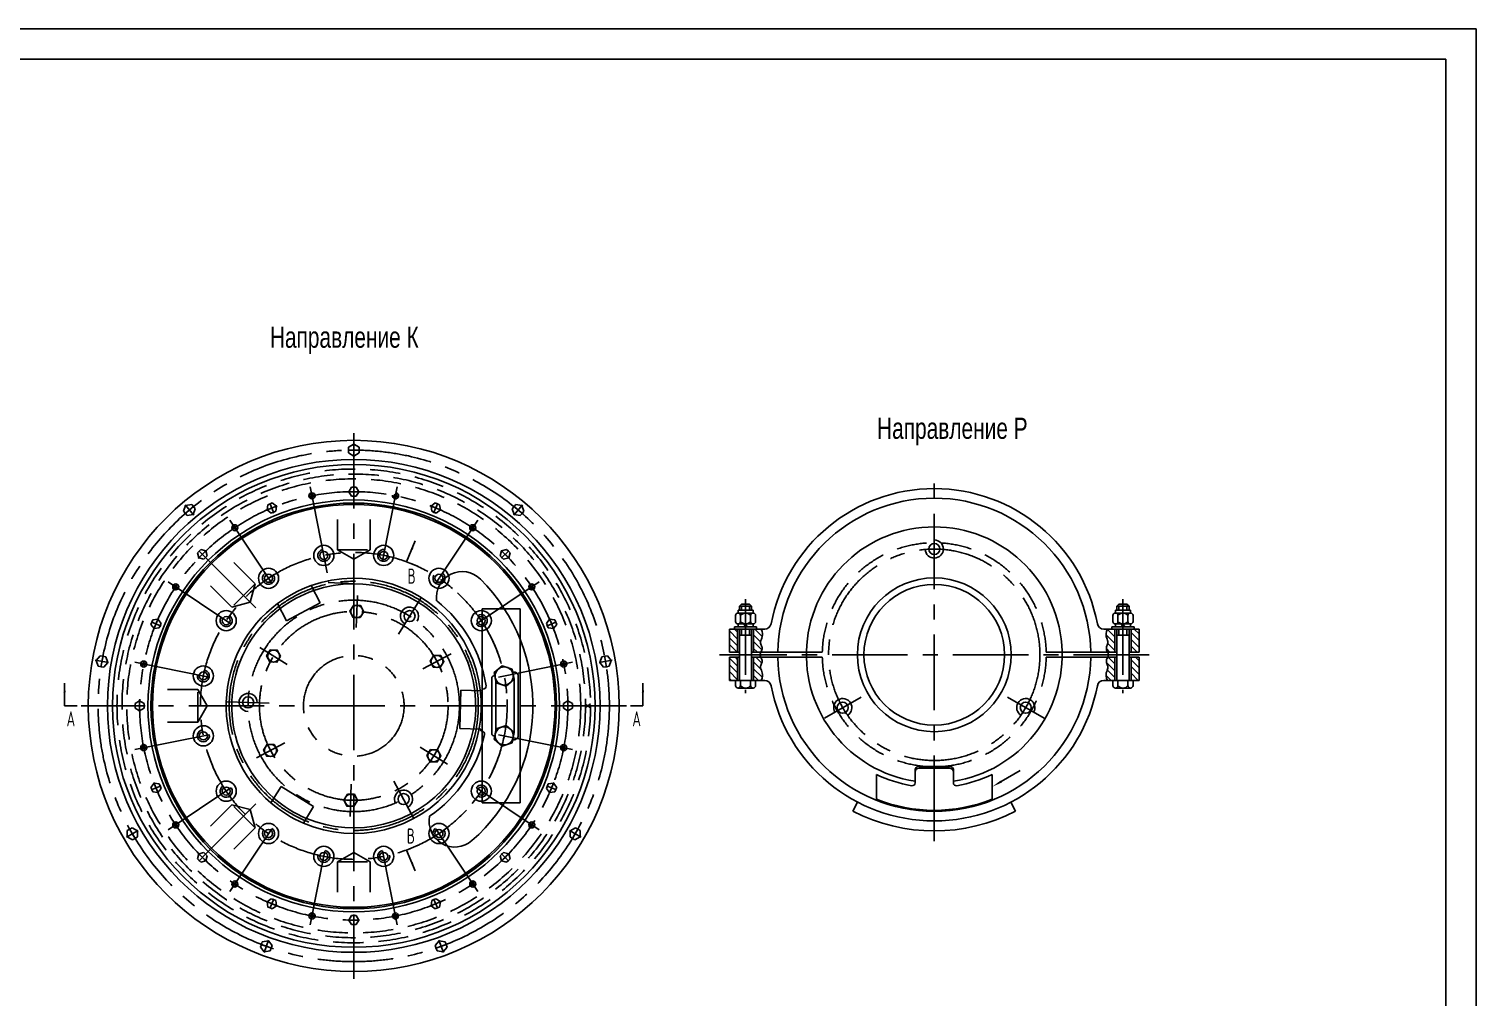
# Model space of a CAD drawing. Header units: millimetres. Extents: x 0 to 5040, y -69 to 3564.
# Drawn here: x 2164 to 5040, y 1641 to 3564 of the extents above; entities that cross this region are included whole.
import ezdxf

# ---------------------------------------------------------------- set-up
doc = ezdxf.new("R2010")
doc.units = ezdxf.units.MM
doc.header["$LTSCALE"] = 120
for name, pattern in [('F', [0.75, 0.5, -0.25]), ('G', [2, 1.25, -0.25, 0.25, -0.25]), ('K', [2.5, 1.25, -0.25, 0.25, -0.25, 0.25, -0.25])]:
    doc.linetypes.add(name, pattern=pattern)
for name, color, linetype in [('01', 7, 'Continuous'), ('02', 1, 'Continuous'), ('04', 2, 'F'), ('05', 4, 'G'), ('07', 6, 'K'), ('11', 3, 'Continuous')]:
    doc.layers.add(name, color=color, linetype=linetype)
doc.styles.get("Standard").update_dxf_attribs({"font": 'isocp', "width": 0.707, "bigfont": 'intecad.shx'})
pattern_1 = [(315, (2984.628, 3020.688), (6.73519, 6.73519), [])]

# ---------------------------------------------------------------- blocks, each defined once
blk = doc.blocks.new('*U1', base_point=(1573.4, 1473.3))
at = {"layer": '01', "color": 7, "linetype": 'Continuous'}
for p, q in [((1784, 1428.4), (1786.5, 1504.3)), ((1828.5, 1503), (1786.5, 1504.3)), ((1828.5, 1503), (1828.6, 1506.5)), ((1830.2, 1506.4), (1828.6, 1506.5)), ((1826, 1427), (1784, 1428.4)), ((1825.9, 1423.5), (1826, 1427)), ((1827.5, 1423.5), (1825.9, 1423.5))]:
    blk.add_line(p, q, dxfattribs=at)
for centre, radius, start, end in [((1788.9, 1688.8), 51.2, 45, 187.5203), ((1573.4, 1473.3), 356, 311.25, 45), ((1573.4, 1473.3), 266, 8.6516, 51.726), ((1830.4, 1512.4), 6, 268.125, 8.6516), ((1573.4, 1473.3), 266, 304.524, 347.5984), ((1827.3, 1417.5), 6, 347.5984, 88.125), ((1774.3, 1244.1), 51.2, 168.7297, 311.25)]:
    blk.add_arc(centre, radius, start, end, dxfattribs=at)
blk = doc.blocks.new('*U2', base_point=(1546.5, 995.9))
at = {"layer": '01', "color": 7, "linetype": 'Continuous'}
for p, q in [((1546.5, 995.9), (1546.5, 610.9)), ((1622.5, 995.9), (1546.5, 995.9)), ((1622.5, 995.9), (1622.5, 610.9)), ((1622.5, 610.9), (1546.5, 610.9))]:
    blk.add_line(p, q, dxfattribs=at)
blk = doc.blocks.new('*U4', base_point=(5552.5, 3316.7))
at = {"layer": '01', "color": 7, "linetype": 'Continuous'}
for p, q in [((5582.5, 3400.7), (5522.5, 3400.7)), ((5437.5, 3388.1), (5437.5, 3338.9)), ((5514.5, 3392.7), (5514.5, 3371.5)), ((5590.5, 3392.7), (5590.5, 3371.5)), ((5667.5, 3388.1), (5667.5, 3338.9))]:
    blk.add_line(p, q, dxfattribs=at)
at = {"layer": '01'}
for centre, radius, start, end in [((5522.5, 3392.7), 8, 90, 180), ((5582.5, 3392.7), 8, 0, 90), ((5552.5, 3625.7), 264, 244.1761, 260.1806), ((5508.5, 3371.5), 6, 260.1806, 0), ((5596.5, 3371.5), 6, 180, 279.8194), ((5552.5, 3625.7), 264, 279.8194, 295.8239), ((5552.5, 3625.7), 309, 248.1506, 291.8494)]:
    blk.add_arc(centre, radius, start, end, dxfattribs=at)
blk = doc.blocks.new('*U10', base_point=(4226.6, 2879.3))
at = {"layer": '01'}
blk.add_lwpolyline([(4240.4, 2878.9), (4233.9, 2891.1), (4220, 2891.6), (4212.7, 2879.8), (4219.3, 2867.6), (4233.1, 2867.1)], close=True, dxfattribs=at)
blk.add_circle((4226.6, 2879.3), 12, dxfattribs=at)
blk = doc.blocks.new('*U247')
at = {"layer": '01'}
for p, q in [((0, 11.7), (-10.5, 5.6)), ((-10.5, 5.6), (-10.5, 0)), ((-10.5, -5.6), (-10.5, 0)), ((10.5, 5.6), (0, 11.7)), ((10.5, 0), (10.5, 5.6)), ((10.5, 0), (10.5, -5.6)), ((0, -11.7), (-10.5, -5.6)), ((10.5, -5.6), (0, -11.7))]:
    blk.add_line(p, q, dxfattribs=at)
at = {"layer": '05'}
for p, q in [((-12.4, 0), (11.8, 0)), ((0, -13.5), (0, 13.1))]:
    blk.add_line(p, q, dxfattribs=at)
blk = doc.blocks.new('*U248')
at = {"layer": '01'}
for p, q in [((0, 10), (-9, 4.8)), ((-9, 4.8), (-9, 0)), ((-9, -4.8), (-9, 0)), ((9, 4.8), (0, 10)), ((9, 0), (9, 4.8)), ((9, 0), (9, -4.8)), ((0, -10), (-9, -4.8)), ((9, -4.8), (0, -10))]:
    blk.add_line(p, q, dxfattribs=at)
at = {"layer": '05'}
for p, q in [((-10.9, 0), (10.3, 0)), ((0, -11.8), (0, 11.4))]:
    blk.add_line(p, q, dxfattribs=at)
blk = doc.blocks.new('*U290')
at = {"layer": '01'}
for points in [[(415, 292), (25, 292)], [(415, 5), (415, 292)]]:
    blk.add_lwpolyline(points, dxfattribs=at)
at = {"layer": '02'}
for points in [[(420, 297), (0, 297)], [(420, 0), (420, 297)]]:
    blk.add_lwpolyline(points, dxfattribs=at)

msp = doc.modelspace()

# ---------------------------------------------------------------- hatches: boundary and pattern name
at = {"layer": '01'}
h = msp.add_hatch(color=256, dxfattribs=at)
h.paths.add_polyline_path([(3280.1932, 2219.3679), (3275.0177, 2219.3679), (3280.1751, 2215.2357, 0.002195658)])
h.paths.add_polyline_path([(3280.1751, 2223.5001), (3275.0177, 2219.3679), (3280.1932, 2219.3679, 0.002195658)])
h.paths.add_polyline_path([(3270.1839, 2222.2939, -0.001588509), (3270.1932, 2219.3679), (3275.0177, 2219.3679)])
h.paths.add_polyline_path([(3275.0177, 2219.3679), (3270.1932, 2219.3679, -0.001588509), (3270.1839, 2216.4419)])
at = {"layer": '11'}
h = msp.add_hatch(dxfattribs=at)
h.set_pattern_fill('ANSI31', color=256, scale=3, angle=-90, style=0)
h.set_pattern_definition(pattern_1)
h.paths.add_polyline_path([(3572.3059, 2325.8993), (3572.3059, 2371.8993), (3556.3059, 2371.8993), (3556.3059, 2325.8993)])
h = msp.add_hatch(dxfattribs=at)
h.set_pattern_fill('ANSI31', color=256, scale=3, angle=-90, style=0)
h.set_pattern_definition(pattern_1)
h.paths.add_polyline_path([(3618.6403, 2325.8993), (3619.2866, 2327.2743), (3620.0357, 2328.868), (3620.6891, 2330.4618), (3621.1513, 2332.0555), (3621.3266, 2333.6493), (3621.1533, 2335.2451), (3620.705, 2336.8534), (3620.0894, 2338.4865), (3619.4141, 2340.1571), (3618.7866, 2341.8774), (3618.3144, 2343.66), (3618.1052, 2345.5173), (3618.2666, 2347.4618), (3618.8543, 2349.5141), (3619.7169, 2351.7284), (3620.6512, 2354.1667), (3621.4541, 2356.8915), (3621.9223, 2359.9648), (3621.8525, 2363.4491), (3621.0417, 2367.4065), (3619.2866, 2371.8993), (3604.3059, 2371.8993), (3604.3059, 2325.8993)])
h = msp.add_hatch(dxfattribs=at)
h.set_pattern_fill('ANSI31', color=256, scale=3, angle=-90, style=0)
h.set_pattern_definition(pattern_1)
h.paths.add_polyline_path([(4322.3059, 2325.8993), (4322.3059, 2371.8993), (4307.3253, 2371.8993), (4305.5701, 2367.4065), (4304.7593, 2363.4491), (4304.6896, 2359.9648), (4305.1578, 2356.8915), (4305.9606, 2354.1667), (4306.8949, 2351.7284), (4307.7576, 2349.5141), (4308.3453, 2347.4618), (4308.5066, 2345.5173), (4308.2974, 2343.66), (4307.8253, 2341.8774), (4307.1978, 2340.1571), (4306.5224, 2338.4865), (4305.9068, 2336.8534), (4305.4586, 2335.2451), (4305.2853, 2333.6493), (4305.4606, 2332.0555), (4305.9228, 2330.4618), (4306.5762, 2328.868), (4307.3253, 2327.2743), (4307.9715, 2325.8993)])
h = msp.add_hatch(dxfattribs=at)
h.set_pattern_fill('ANSI31', color=256, scale=3, angle=-90, style=0)
h.set_pattern_definition(pattern_1)
h.paths.add_polyline_path([(4354.3059, 2325.8993), (4370.3059, 2325.8993), (4370.3059, 2371.8993), (4354.3059, 2371.8993)])
h = msp.add_hatch(dxfattribs=at)
h.set_pattern_fill('ANSI31', color=256, scale=3, angle=-90, style=0)
h.set_pattern_definition(pattern_1)
h.paths.add_polyline_path([(3572.3059, 2315.8993), (3556.3059, 2315.8993), (3556.3059, 2269.8993), (3572.3059, 2269.8993)])
h = msp.add_hatch(dxfattribs=at)
h.set_pattern_fill('ANSI31', color=256, scale=3, angle=-90, style=0)
h.set_pattern_definition(pattern_1)
h.paths.add_polyline_path([(3604.3059, 2269.8993), (3619.2866, 2269.8993), (3621.0417, 2274.3921), (3621.8525, 2278.3495), (3621.9223, 2281.8337), (3621.4541, 2284.9071), (3620.6512, 2287.6318), (3619.7169, 2290.0702), (3617.924, 2294.6723), (3618.394, 2298.8448), (3619.4141, 2301.6415), (3620.0894, 2303.312), (3620.705, 2304.9452), (3621.1533, 2306.5534), (3621.3266, 2308.1493), (3621.1513, 2309.743), (3620.6891, 2311.3368), (3620.0357, 2312.9305), (3618.6403, 2315.8993), (3604.3059, 2315.8993)])
h = msp.add_hatch(dxfattribs=at)
h.set_pattern_fill('ANSI31', color=256, scale=3, angle=-90, style=0)
h.set_pattern_definition(pattern_1)
h.paths.add_polyline_path([(4322.3059, 2315.8993), (4307.9715, 2315.8993), (4307.3253, 2314.5243), (4306.5762, 2312.9305), (4305.9228, 2311.3368), (4305.4606, 2309.743), (4305.2853, 2308.1493), (4305.4586, 2306.5534), (4305.9068, 2304.9452), (4306.5224, 2303.312), (4307.1978, 2301.6415), (4307.8253, 2299.9211), (4308.2974, 2298.1385), (4308.5066, 2296.2812), (4308.3453, 2294.3368), (4307.7576, 2292.2844), (4306.8949, 2290.0702), (4305.9606, 2287.6318), (4305.1578, 2284.9071), (4304.6896, 2281.8337), (4304.7593, 2278.3495), (4305.5701, 2274.3921), (4307.3253, 2269.8993), (4322.3059, 2269.8993)])
h = msp.add_hatch(dxfattribs=at)
h.set_pattern_fill('ANSI31', color=256, scale=3, angle=-90, style=0)
h.set_pattern_definition(pattern_1)
h.paths.add_polyline_path([(4354.3059, 2269.8993), (4370.3059, 2269.8993), (4370.3059, 2315.8993), (4354.3059, 2315.8993)])

# ---------------------------------------------------------------- linework, layer by layer
at = {"layer": '01'}
for p, q in [((2937.8836, 2496.1828), (2914.7866, 2505.7499)), ((3033.7616, 2426.3767), (3016.0586, 2444.029)), ((3095.289, 2326.5796), (3085.5511, 2349.6051)), ((2260.0318, 2219.3679), (2235.0318, 2219.3679)), ((3114.4932, 2231.8679), (3114.4932, 2206.8679)), ((3275.0177, 2219.3679), (3270.1839, 2222.2939)), ((3275.0177, 2219.3679), (3270.1839, 2216.4419)), ((3275.0177, 2219.3679), (3280.1751, 2223.5001)), ((3275.0177, 2219.3679), (3280.1751, 2215.2357)), ((3359.3547, 2219.3679), (3384.3547, 2219.3679)), ((3095.289, 2112.1562), (3085.5511, 2089.1307)), ((3033.7616, 2012.3591), (3016.0586, 1994.7068)), ((2937.8836, 1942.553), (2914.7866, 1932.9859))]:
    msp.add_line(p, q, dxfattribs=at)
at = {"layer": '01', "color": 7, "linetype": 'Continuous'}
for p, q in [((2725.0574, 2458.3219), (2743.2701, 2424.2483)), ((2758.8932, 2464.3845), (2809.6932, 2461.8679)), ((2658.0314, 2422.4958), (2676.2441, 2388.4221)), ((2743.2701, 2424.2483), (2676.2441, 2388.4221)), ((3580.3059, 2421.1993), (3576.3059, 2417.1993)), ((3600.3059, 2417.1993), (3576.3059, 2417.1993)), ((3576.3059, 2409.1993), (3576.3059, 2417.1993)), ((3596.3059, 2421.1993), (3580.3059, 2421.1993)), ((3596.3059, 2421.1993), (3600.3059, 2417.1993)), ((3600.3059, 2409.1993), (3600.3059, 2417.1993)), ((4330.3059, 2421.1993), (4326.3059, 2417.1993)), ((4350.3059, 2417.1993), (4326.3059, 2417.1993)), ((4326.3059, 2409.1993), (4326.3059, 2417.1993)), ((4330.3059, 2421.1993), (4346.3059, 2421.1993)), ((4346.3059, 2421.1993), (4350.3059, 2417.1993)), ((4350.3059, 2409.1993), (4350.3059, 2417.1993)), ((3568.3059, 2387.1993), (3568.3059, 2398.6993)), ((3573.3059, 2403.6993), (3573.3059, 2409.1993)), ((3603.3059, 2409.1993), (3573.3059, 2409.1993)), ((3603.3059, 2403.6993), (3573.3059, 2403.6993)), ((3578.3059, 2387.1993), (3578.3059, 2398.6993)), ((3598.3059, 2387.1993), (3598.3059, 2398.6993)), ((3603.3059, 2403.6993), (3603.3059, 2409.1993)), ((3608.3059, 2387.1993), (3608.3059, 2398.6993)), ((4318.3059, 2387.1993), (4318.3059, 2398.6993)), ((4323.3059, 2409.1993), (4353.3059, 2409.1993)), ((4323.3059, 2403.6993), (4323.3059, 2409.1993)), ((4323.3059, 2403.6993), (4353.3059, 2403.6993)), ((4328.3059, 2387.1993), (4328.3059, 2398.6993)), ((4348.3059, 2387.1993), (4348.3059, 2398.6993)), ((4353.3059, 2403.6993), (4353.3059, 2409.1993)), ((4358.3059, 2387.1993), (4358.3059, 2398.6993)), ((3556.3059, 2371.8993), (3626.3297, 2371.8993)), ((3556.3059, 2325.8993), (3556.3059, 2371.8993)), ((3566.3059, 2371.8993), (3566.3059, 2376.1993)), ((3566.3059, 2376.1993), (3610.3059, 2376.1993)), ((3572.3059, 2325.8993), (3572.3059, 2371.8993)), ((3573.3059, 2376.1993), (3573.3059, 2382.1993)), ((3603.3059, 2382.1993), (3573.3059, 2382.1993)), ((3576.3059, 2269.8993), (3576.3059, 2371.8993)), ((3576.3059, 2359.8993), (3600.3059, 2359.8993)), ((3588.3059, 2376.1993), (3584.8418, 2382.1993)), ((3588.3059, 2382.1993), (3591.77, 2376.1993)), ((3600.3059, 2269.8993), (3600.3059, 2371.8993)), ((3603.3059, 2376.1993), (3603.3059, 2382.1993)), ((3604.3059, 2325.8993), (3604.3059, 2371.8993)), ((3610.3059, 2376.1993), (3610.3059, 2371.8993)), ((4370.3059, 2371.8993), (4300.2822, 2371.8993)), ((4360.3059, 2376.1993), (4316.3059, 2376.1993)), ((4316.3059, 2376.1993), (4316.3059, 2371.8993)), ((4322.3059, 2325.8993), (4322.3059, 2371.8993)), ((4323.3059, 2382.1993), (4353.3059, 2382.1993)), ((4323.3059, 2376.1993), (4323.3059, 2382.1993)), ((4326.3059, 2269.8993), (4326.3059, 2371.8993)), ((4350.3059, 2359.8993), (4326.3059, 2359.8993)), ((4338.3059, 2376.1993), (4334.8418, 2382.1993)), ((4338.3059, 2382.1993), (4341.77, 2376.1993)), ((4350.3059, 2269.8993), (4350.3059, 2371.8993)), ((4353.3059, 2376.1993), (4353.3059, 2382.1993)), ((4354.3059, 2325.8993), (4354.3059, 2371.8993)), ((4360.3059, 2371.8993), (4360.3059, 2376.1993)), ((4370.3059, 2325.8993), (4370.3059, 2371.8993)), ((3556.3059, 2325.8993), (3576.3059, 2325.8993)), ((3556.3059, 2269.8993), (3556.3059, 2315.8993)), ((3556.3059, 2315.8993), (3576.3059, 2315.8993)), ((3572.3059, 2269.8993), (3572.3059, 2315.8993)), ((3600.3059, 2325.8993), (3709.3551, 2325.8993)), ((3600.3059, 2315.8993), (3709.3551, 2315.8993)), ((3604.3059, 2269.8993), (3604.3059, 2315.8993)), ((4326.3059, 2325.8993), (4217.2567, 2325.8993)), ((4326.3059, 2315.8993), (4217.2567, 2315.8993)), ((4322.3059, 2269.8993), (4322.3059, 2315.8993)), ((4370.3059, 2325.8993), (4350.3059, 2325.8993)), ((4370.3059, 2315.8993), (4350.3059, 2315.8993)), ((4354.3059, 2269.8993), (4354.3059, 2315.8993)), ((4370.3059, 2269.8993), (4370.3059, 2315.8993)), ((3083.7628, 2273.8587), (3083.7628, 2164.8771)), ((3090.2021, 2279.243), (3087.7873, 2278.7626)), ((3126.7574, 2286.5143), (3125.5103, 2286.2662)), ((3128.3181, 2272.1504), (3128.3181, 2166.5854)), ((3136.3181, 2278.668), (3136.3181, 2160.0678)), ((3091.7628, 2271.3967), (3091.7628, 2167.3391)), ((3556.3059, 2269.8993), (3626.3297, 2269.8993)), ((3568.3059, 2259.8993), (3568.3059, 2269.8993)), ((3598.3059, 2254.8993), (3573.3059, 2254.8993)), ((3578.3059, 2259.8993), (3578.3059, 2269.8993)), ((3598.3059, 2259.8993), (3598.3059, 2269.8993)), ((3603.3059, 2254.8993), (3598.3059, 2254.8993)), ((3608.3059, 2259.8993), (3608.3059, 2269.8993)), ((4370.3059, 2269.8993), (4300.2822, 2269.8993)), ((4318.3059, 2259.8993), (4318.3059, 2269.8993)), ((4323.3059, 2254.8993), (4328.3059, 2254.8993)), ((4328.3059, 2259.8993), (4328.3059, 2269.8993)), ((4328.3059, 2254.8993), (4353.3059, 2254.8993)), ((4348.3059, 2259.8993), (4348.3059, 2269.8993)), ((4358.3059, 2259.8993), (4358.3059, 2269.8993)), ((3090.2021, 2159.4929), (3087.7873, 2159.9732)), ((3126.7574, 2152.2216), (3125.5103, 2152.4696)), ((3925.3059, 2092.8993), (3925.3059, 2069.7579)), ((3995.3059, 2098.8993), (3931.3059, 2098.8993)), ((4001.3059, 2092.8993), (4001.3059, 2069.7579)), ((2645.0709, 2026.5941), (2665.4731, 2059.4036)), ((2665.4731, 2059.4036), (2730.0125, 2019.2705)), ((2709.6102, 1986.461), (2730.0125, 2019.2705)), ((3810.8059, 2028.2497), (3801.5635, 2010.5134)), ((4115.8059, 2028.2497), (4125.0483, 2010.5134))]:
    msp.add_line(p, q, dxfattribs=at)
at = {"layer": '01'}
for points in [[(3124.2633, 2292.5357), (3104.5817, 2299.2167), (3088.955, 2285.5124), (3093.0099, 2265.1272), (3112.6914, 2258.4462), (3128.3181, 2272.1504)], [(3124.2633, 2146.2001), (3104.5817, 2139.5191), (3088.955, 2153.2234), (3093.0099, 2173.6086), (3112.6914, 2180.2896), (3128.3181, 2166.5854)]]:
    msp.add_lwpolyline(points, close=True, dxfattribs=at)
for centre, radius in [((2809.6932, 2219.3679), 527.5), ((3108.6366, 2278.8314), 18), ((3108.6366, 2159.9044), 18)]:
    msp.add_circle(centre, radius, dxfattribs=at)
at = {"layer": '01', "color": 7, "linetype": 'Continuous'}
for centre, radius in [((2809.6932, 2219.3679), 489.5), ((2809.6932, 2219.3679), 479.5), ((2809.6932, 2219.3679), 409), ((2809.6932, 2219.3679), 403), ((2809.6932, 2219.3679), 400), ((2726.6823, 2636.692), 3), ((2892.7041, 2636.692), 3), ((2573.2981, 2573.1582), 3), ((3046.0884, 2573.1582), 3), ((2750.2297, 2518.3113), 20), ((2869.1567, 2518.3113), 20), ((3963.3059, 2530.8993), 11), ((2750.2297, 2518.3113), 8), ((2869.1567, 2518.3113), 8), ((2640.3554, 2472.7998), 20), ((2640.3554, 2472.7998), 8), ((2979.031, 2472.7998), 20), ((2979.031, 2472.7998), 8), ((3963.3059, 2320.8993), 152.75), ((2455.9029, 2455.763), 3), ((3163.4835, 2455.763), 3), ((3963.3059, 2320.8993), 139.75), ((2556.2613, 2388.7057), 20), ((2556.2613, 2388.7057), 8), ((2920.5875, 2397.7004), 11), ((3063.1252, 2388.7057), 20), ((3063.1252, 2388.7057), 8), ((2392.3691, 2302.3788), 3), ((3227.0174, 2302.3788), 3), ((2510.7499, 2278.8314), 20), ((2510.7499, 2278.8314), 8), ((2599.8057, 2226.2389), 11), ((3781.4406, 2215.8993), 11), ((4145.1713, 2215.8993), 11), ((2510.7499, 2159.9044), 20), ((2510.7499, 2159.9044), 8), ((2392.3691, 2136.357), 3), ((3227.0174, 2136.357), 3), ((2556.2613, 2050.0301), 20), ((2556.2613, 2050.0301), 8), ((2908.6865, 2034.1644), 11), ((3063.1252, 2050.0301), 20), ((3063.1252, 2050.0301), 8), ((2455.9029, 1982.9728), 3), ((2640.3554, 1965.936), 20), ((2979.031, 1965.936), 20), ((3163.4835, 1982.9728), 3), ((2640.3554, 1965.936), 8), ((2979.031, 1965.936), 8), ((2750.2297, 1920.4246), 20), ((2750.2297, 1920.4246), 8), ((2869.1567, 1920.4246), 20), ((2869.1567, 1920.4246), 8), ((2573.2981, 1865.5776), 3), ((3046.0884, 1865.5776), 3), ((2726.6823, 1802.0438), 3), ((2892.7041, 1802.0438), 3)]:
    msp.add_circle(centre, radius, dxfattribs=at)
for centre, radius, start, end in [((3963.3059, 2320.8993), 330, 10.7537841, 169.2462159), ((3963.3059, 2320.8993), 254, 278.6041117, 261.3958883), ((2809.6932, 2219.3679), 242.5, 109.1095362, 127.1404638), ((2809.6932, 2219.3679), 253.5, 246.7462115, 109.5037885), ((2809.6932, 2219.3679), 253.5, 126.7462115, 229.5037885), ((3573.3059, 2398.6993), 5, 0, 180), ((3573.3059, 2387.1993), 5, 180, 0), ((3588.3059, 2391.1993), 12.5, 36.8698976, 143.1301024), ((3588.3059, 2394.6993), 12.5, 216.8698976, 323.1301024), ((3603.3059, 2398.6993), 5, 0, 180), ((3603.3059, 2387.1993), 5, 180, 0), ((4323.3059, 2398.6993), 5, 0, 180), ((4323.3059, 2387.1993), 5, 180, 0), ((4338.3059, 2391.1993), 12.5, 36.8698976, 143.1301024), ((4338.3059, 2394.6993), 12.5, 216.8698976, 323.1301024), ((4353.3059, 2398.6993), 5, 0, 180), ((4353.3059, 2387.1993), 5, 180, 0), ((3626.3297, 2384.8993), 13, 270, 349.2462159), ((4300.2822, 2384.8993), 13, 190.7537841, 270), ((3088.7628, 2273.8587), 5, 101.25, 180), ((3128.3181, 2278.668), 8, 0, 101.25), ((3573.3059, 2259.8993), 5, 180, 0), ((3588.3059, 2267.3993), 12.5, 216.8698976, 323.1301024), ((3603.3059, 2259.8993), 5, 180, 0), ((3626.3297, 2256.8993), 13, 10.7537841, 90), ((3963.3059, 2320.8993), 330, 190.7537841, 349.2462159), ((4300.2822, 2256.8993), 13, 90, 169.2462159), ((4323.3059, 2259.8993), 5, 180, 0), ((4338.3059, 2267.3993), 12.5, 216.8698976, 323.1301024), ((4353.3059, 2259.8993), 5, 180, 0), ((3088.7628, 2164.8771), 5, 180, 258.75), ((3128.3181, 2160.0678), 8, 258.75, 0), ((3931.3059, 2092.8993), 6, 90, 180), ((3995.3059, 2092.8993), 6, 0, 90), ((2809.6932, 2219.3679), 242.5, 229.1095362, 247.1404638), ((3963.3059, 2320.8993), 350, 242.4759296, 297.5240704)]:
    msp.add_arc(centre, radius, start, end, dxfattribs=at)
at = {"layer": '01'}
for start, end in [(0.9211937, 179.0788063), (180.9211937, 359.0788063)]:
    msp.add_arc((3963.3059, 2320.8993), 311, start, end, dxfattribs=at)
at = {"layer": '01', "color": 7, "linetype": 'Continuous'}
for p in [(3588.3059, 2376.1993), (4338.3059, 2376.1993)]:
    msp.add_point(p, dxfattribs=at)
at = {"layer": '02'}
for p, q in [((2914.7866, 2505.7499), (2932.0074, 2547.3245)), ((2235.0318, 2219.3679), (2235.0318, 2264.3679)), ((3384.3547, 2219.3679), (3384.3547, 2264.3679)), ((4096.5116, 2069.1464), (4134.2324, 2090.8329)), ((2914.7866, 1932.9859), (2932.0074, 1891.4113))]:
    msp.add_line(p, q, dxfattribs=at)
at = {"layer": '02', "color": 1, "linetype": 'Continuous'}
for p, q in [((3580.3059, 2409.1993), (3580.3059, 2417.1993)), ((3596.3059, 2409.1993), (3596.3059, 2417.1993)), ((4330.3059, 2409.1993), (4330.3059, 2417.1993)), ((4346.3059, 2409.1993), (4346.3059, 2417.1993)), ((3580.3059, 2359.8993), (3580.3059, 2371.8993)), ((3596.3059, 2359.8993), (3596.3059, 2371.8993)), ((4330.3059, 2359.8993), (4330.3059, 2371.8993)), ((4346.3059, 2359.8993), (4346.3059, 2371.8993))]:
    msp.add_line(p, q, dxfattribs=at)
at = {"layer": '02'}
for points in [[(2932.0074, 2547.3245, 0, 4.5, 0), (2925.1191, 2530.6947, 0, 0, 0)], [(2235.0318, 2264.3679, 0, 4.5, 0), (2235.0318, 2246.3679, 0, 0, 0)], [(3384.3547, 2264.3679, 0, 4.5, 0), (3384.3547, 2246.3679, 0, 0, 0)], [(4078.3059, 2058.6796, 0, 4.8, 0), (4096.5116, 2069.1464, 4.8, 4.8, 0)], [(2932.0074, 1891.4113, 0, 4.5, 0), (2925.1191, 1908.0411, 0, 0, 0)]]:
    msp.add_lwpolyline(points, format="xyseb", dxfattribs=at)
at = {"layer": '02', "color": 1, "linetype": 'Continuous'}
for centre in [(2726.6823, 2636.692), (2573.2981, 2573.1582), (3046.0884, 2573.1582), (2455.9029, 2455.763), (3163.4835, 2455.763), (2392.3691, 2302.3788), (3227.0174, 2302.3788), (2392.3691, 2136.357), (3227.0174, 2136.357), (2455.9029, 1982.9728), (3163.4835, 1982.9728), (2573.2981, 1865.5776), (3046.0884, 1865.5776), (2726.6823, 1802.0438), (2892.7041, 1802.0438)]:
    msp.add_circle(centre, 6, dxfattribs=at)
for centre, radius, start, end in [((2892.7041, 2636.692), 6, 169.1539689, 78.75), ((3963.3059, 2530.8993), 18, 182.4562857, 90), ((2750.2297, 2518.3113), 12, 101.25, 10.1220575), ((2869.1567, 2518.3113), 12, 78.75, 347.6220575), ((2640.3554, 2472.7998), 12, 123.75, 32.6220575), ((2979.031, 2472.7998), 12, 147.3779425, 56.25), ((2809.6932, 2219.3679), 253.5, 109.5037885, 126.7462115), ((2809.6932, 2219.3679), 242.5, 247.1404638, 109.1095362), ((2920.5875, 2397.7004), 18, 325.6687143, 238.125), ((2556.2613, 2388.7057), 12, 146.25, 55.1220575), ((2809.6932, 2219.3679), 242.5, 127.1404638, 229.1095362), ((3063.1252, 2388.7057), 12, 213.75, 124.8779425), ((2510.7499, 2278.8314), 12, 168.75, 77.6220575), ((2599.8057, 2226.2389), 18, 358.125, 270.5812857), ((3781.4406, 2215.8993), 18, 302.4562857, 210), ((4145.1713, 2215.8993), 18, 330, 237.5437143), ((2510.7499, 2159.9044), 12, 100.1220575, 11.25), ((2556.2613, 2050.0301), 12, 122.6220575, 33.75), ((2908.6865, 2034.1644), 18, 298.125, 205.6687143), ((3063.1252, 2050.0301), 12, 235.1220575, 146.25), ((2809.6932, 2219.3679), 253.5, 229.5037885, 246.7462115), ((2640.3554, 1965.936), 12, 145.1220575, 56.25), ((2979.031, 1965.936), 12, 123.75, 34.8779425), ((2750.2297, 1920.4246), 12, 167.6220575, 78.75), ((2869.1567, 1920.4246), 12, 101.25, 12.3779425)]:
    msp.add_arc(centre, radius, start, end, dxfattribs=at)
for p in [(2758.8932, 2467.7257), (2809.6932, 2461.8679)]:
    msp.add_point(p, dxfattribs=at)
at = {"layer": '04', "color": 2, "linetype": 'F'}
for p, q in [((2777.1932, 2529.3679), (2777.1932, 2618.0454)), ((2842.1932, 2529.3679), (2842.1932, 2618.0454)), ((2613.4711, 2461.552), (2550.7666, 2524.2564)), ((2777.1932, 2529.3679), (2842.1932, 2529.3679)), ((2777.1932, 2529.3679), (2809.6932, 2510.604)), ((2842.1932, 2529.3679), (2809.6932, 2510.604)), ((2567.5091, 2415.59), (2504.8047, 2478.2945)), ((2613.4711, 2461.552), (2567.5091, 2415.59)), ((2613.4711, 2461.552), (2603.7582, 2425.3029)), ((2567.5091, 2415.59), (2603.7582, 2425.3029)), ((3709.3551, 2325.8993), (3740.8621, 2325.8993)), ((3709.3551, 2315.8993), (3740.8621, 2315.8993)), ((4217.2567, 2325.8993), (4185.7497, 2325.8993)), ((4217.2567, 2315.8993), (4185.7497, 2315.8993)), ((2499.6932, 2251.8679), (2411.0157, 2251.8679)), ((2499.6932, 2186.8679), (2499.6932, 2251.8679)), ((2499.6932, 2251.8679), (2518.4571, 2219.3679)), ((2499.6932, 2186.8679), (2518.4571, 2219.3679)), ((2499.6932, 2186.8679), (2411.0157, 2186.8679)), ((2567.5091, 2023.1458), (2504.8047, 1960.4413)), ((2567.5091, 2023.1458), (2603.7582, 2013.4329)), ((2613.4711, 1977.1838), (2567.5091, 2023.1458)), ((2613.4711, 1977.1838), (2603.7582, 2013.4329)), ((2613.4711, 1977.1838), (2550.7666, 1914.4794)), ((2777.1932, 1909.3679), (2809.6932, 1928.1318)), ((2842.1932, 1909.3679), (2809.6932, 1928.1318)), ((2777.1932, 1909.3679), (2777.1932, 1820.6904)), ((2777.1932, 1909.3679), (2842.1932, 1909.3679)), ((2842.1932, 1909.3679), (2842.1932, 1820.6904))]:
    msp.add_line(p, q, dxfattribs=at)
for radius in [470.5, 460.5, 451]:
    msp.add_circle((2809.6932, 2219.3679), radius, dxfattribs=at)
for start, end in [(1.287654, 178.712346), (181.287654, 358.712346)]:
    msp.add_arc((3963.3059, 2320.8993), 222.5, start, end, dxfattribs=at)
at = {"layer": '05'}
for p, q in [((2809.6932, 2761.3679), (2809.6932, 1677.3679)), ((2723.1707, 2654.3462), (2730.1939, 2619.0379)), ((2896.2158, 2654.3462), (2862.2662, 2483.6701)), ((3963.3059, 1970.8993), (3963.3059, 2670.8993)), ((2816.8751, 2438.7504), (2814.781, 2374.7847)), ((2942.7663, 2433.3669), (2898.4086, 2362.0339)), ((2623.2933, 2335.2788), (2677.6423, 2301.4825)), ((3003.2749, 2322.8395), (2946.832, 2292.6701)), ((3351.6932, 2219.3679), (2267.6932, 2219.3679)), ((2557.8281, 2227.6131), (2641.7832, 2224.8647)), ((3745.0675, 2194.8993), (3817.8137, 2236.8993)), ((4181.5443, 2194.8993), (4108.7982, 2236.8993)), ((2616.1115, 2115.8963), (2672.5545, 2146.0657)), ((2996.0931, 2103.457), (2941.7442, 2137.2534)), ((2440.9364, 1972.9725), (2585.6287, 2069.6528)), ((2802.5114, 1999.9854), (2804.6054, 2063.9512)), ((2563.2978, 1850.6111), (2659.9781, 1995.3034))]:
    msp.add_line(p, q, dxfattribs=at)
at = {"layer": '05', "color": 4, "linetype": 'G'}
for p, q in [((2563.2978, 2588.1247), (2659.9781, 2443.4325)), ((3056.0886, 2588.1247), (2959.4084, 2443.4325)), ((2615.0719, 2413.9892), (2515.5368, 2513.5243)), ((2440.9364, 2465.7633), (2585.6287, 2369.0831)), ((3178.45, 2465.7633), (3033.7578, 2369.0831)), ((3588.3059, 2431.1993), (3588.3059, 2244.8993)), ((4338.3059, 2431.1993), (4338.3059, 2244.8993)), ((2374.7149, 2305.8905), (2545.3911, 2271.9409)), ((3244.6715, 2305.8905), (3073.9954, 2271.9409)), ((4390.3059, 2320.8993), (3536.3059, 2320.8993)), ((2374.7149, 2132.8453), (2545.3911, 2166.7949)), ((3244.6715, 2132.8453), (3073.9954, 2166.7949)), ((2889.6106, 2069.853), (2929.1923, 1995.8009)), ((3178.45, 1972.9725), (3033.7578, 2069.6528)), ((2615.0719, 2024.7466), (2515.5368, 1925.2115)), ((3056.0886, 1850.6111), (2959.4084, 1995.3034)), ((2723.1707, 1784.3896), (2757.1202, 1955.0657)), ((2896.2158, 1784.3896), (2862.2662, 1955.0657))]:
    msp.add_line(p, q, dxfattribs=at)
at = {"layer": '05', "color": 142, "linetype": 'G'}
msp.add_circle((2809.6932, 2219.3679), 508, dxfattribs=at)
at = {"layer": '05', "color": 4, "linetype": 'G'}
for centre, radius in [((2809.6932, 2219.3679), 425.5), ((3963.3059, 2320.8993), 210), ((2809.6932, 2219.3679), 304.8), ((2809.6932, 2219.3679), 247.5), ((2809.6932, 2219.3679), 210), ((2809.6932, 2219.3679), 187.5)]:
    msp.add_circle(centre, radius, dxfattribs=at)
at = {"layer": '05'}
msp.add_circle((2809.6932, 2219.3679), 425.5, dxfattribs=at)
at = {"layer": '07', "color": 6, "linetype": 'K'}
msp.add_circle((2809.6932, 2219.3679), 100, dxfattribs=at)
at = {"layer": '11', "color": 3, "linetype": 'Continuous'}
msp.add_line((2730.1939, 2619.0379), (2757.1202, 2483.6701), dxfattribs=at)
at = {"layer": '11'}
msp.add_line((3963.3059, 1970.8993), (3963.3059, 1950.8993), dxfattribs=at)
at = {"layer": '11', "color": 3, "linetype": 'Continuous'}
for points in [[(3619.2866, 2371.8993), (3621.0417, 2367.4065), (3621.8525, 2363.4491), (3621.9223, 2359.9648), (3621.4541, 2356.8915), (3620.6512, 2354.1667), (3619.7169, 2351.7284), (3618.8543, 2349.5141), (3618.2666, 2347.4618), (3618.1052, 2345.5173), (3618.3144, 2343.66), (3618.7866, 2341.8774), (3619.4141, 2340.1571), (3620.0894, 2338.4865), (3620.705, 2336.8534), (3621.1533, 2335.2451), (3621.3266, 2333.6493), (3621.1513, 2332.0555), (3620.6891, 2330.4618), (3620.0357, 2328.868), (3619.2866, 2327.2743), (3618.5375, 2325.6805), (3617.8841, 2324.0868), (3617.4219, 2322.493), (3617.2466, 2320.8993), (3617.4219, 2319.3055), (3617.8841, 2317.7118), (3618.5375, 2316.118), (3619.2866, 2314.5243), (3620.0357, 2312.9305), (3620.6891, 2311.3368), (3621.1513, 2309.743), (3621.3266, 2308.1493), (3621.1533, 2306.5534), (3620.705, 2304.9452), (3620.0894, 2303.312), (3619.4141, 2301.6415), (3618.7866, 2299.9211), (3618.3144, 2298.1385), (3618.1052, 2296.2812), (3618.2666, 2294.3368), (3618.8543, 2292.2844), (3619.7169, 2290.0702), (3620.6512, 2287.6318), (3621.4541, 2284.9071), (3621.9223, 2281.8337), (3621.8525, 2278.3495), (3621.0417, 2274.3921), (3619.2866, 2269.8993)], [(4307.3253, 2371.8993), (4305.5701, 2367.4065), (4304.7593, 2363.4491), (4304.6896, 2359.9648), (4305.1578, 2356.8915), (4305.9606, 2354.1667), (4306.8949, 2351.7284), (4307.7576, 2349.5141), (4308.3453, 2347.4618), (4308.5066, 2345.5173), (4308.2974, 2343.66), (4307.8253, 2341.8774), (4307.1978, 2340.1571), (4306.5224, 2338.4865), (4305.9068, 2336.8534), (4305.4586, 2335.2451), (4305.2853, 2333.6493), (4305.4606, 2332.0555), (4305.9228, 2330.4618), (4306.5762, 2328.868), (4307.3253, 2327.2743), (4308.0743, 2325.6805), (4308.7278, 2324.0868), (4309.1899, 2322.493), (4309.3653, 2320.8993), (4309.1899, 2319.3055), (4308.7278, 2317.7118), (4308.0743, 2316.118), (4307.3253, 2314.5243), (4306.5762, 2312.9305), (4305.9228, 2311.3368), (4305.4606, 2309.743), (4305.2853, 2308.1493), (4305.4586, 2306.5534), (4305.9068, 2304.9452), (4306.5224, 2303.312), (4307.1978, 2301.6415), (4307.8253, 2299.9211), (4308.2974, 2298.1385), (4308.5066, 2296.2812), (4308.3453, 2294.3368), (4307.7576, 2292.2844), (4306.8949, 2290.0702), (4305.9606, 2287.6318), (4305.1578, 2284.9071), (4304.6896, 2281.8337), (4304.7593, 2278.3495), (4305.5701, 2274.3921), (4307.3253, 2269.8993)]]:
    msp.add_lwpolyline(points, dxfattribs=at)

# ---------------------------------------------------------------- block references
for name, p in [('*U1', (2809.6932, 2219.3679)), ('*U2', (3064.6366, 2411.8314))]:
    msp.add_blockref(name, p)
at = {"layer": '01', "xscale": 12, "yscale": 12, "zscale": 12}
msp.add_blockref('*U290', (0, 0), dxfattribs=at)
at = {"layer": '01'}
for p, rotation in [((2809.6932, 2644.8679), 90), ((2646.8614, 2612.4786), 112.4999999999912), ((2972.525, 2612.4786), 67.50000000000877), ((2508.8193, 2520.2418), 135), ((3110.5672, 2520.2418), 45), ((2416.5825, 2382.1997), 157.5000000000088), ((3202.804, 2382.1997), 22.49999999999124), ((2384.1932, 2219.3679), 180), ((2416.5825, 2056.5361), 202.4999999999913), ((3202.804, 2056.5361), 337.5000000000088), ((2508.8193, 1918.494), 225), ((3110.5672, 1918.494), 315), ((2646.8614, 1826.2572), 247.5000000000088), ((2972.525, 1826.2572), 292.4999999999912), ((2809.6932, 1793.8679), 270)]:
    msp.add_blockref('*U248', p, dxfattribs=dict(at, rotation=rotation))
msp.add_blockref('*U248', (3235.1932, 2219.3679), dxfattribs=at)
at = {"layer": '07'}
for p, rotation in [((2809.6932, 2727.3679), 180), ((2483.1571, 2608.5185), 220), ((3136.2293, 2608.5185), 140), ((2309.4109, 2307.5812), 260), ((3309.9756, 2307.5812), 99.99999999999999), ((2369.7523, 1965.3679), 299.9999999999999), ((3249.6341, 1965.3679), 59.99999999999999), ((2635.947, 1742.0041), 340), ((2983.4394, 1742.0041), 19.99999999999998)]:
    msp.add_blockref('*U247', p, dxfattribs=dict(at, rotation=rotation))
at = {"layer": '11'}
for p, rotation in [((2815.828, 2406.7675), 299.9999999999999), ((2975.0535, 2307.7548), 240), ((2644.333, 2130.981), 59.99999999999999), ((2968.9186, 2120.3552), 180), ((2803.5584, 2031.9683), 120)]:
    msp.add_blockref('*U10', p, dxfattribs=dict(at, rotation=rotation))
for name, p in [('*U10', (2650.4678, 2318.3806)), ('*U4', (3963.3059, 2011.8993))]:
    msp.add_blockref(name, p, dxfattribs=at)

# ---------------------------------------------------------------- texts
at = {"layer": '01', "char_height": 42, "attachment_point": 1}
for s, insert in [('{\\fArial|b0|i0|c204|p34;\\C3;Направление К}', (2642.9737, 2972.7962)), ('{\\fArial|b0|i0|c204|p34;\\C3;Направление Р}', (3849.6275, 2791.8288))]:
    msp.add_mtext(s, dxfattribs=dict(at, insert=insert))
at = {"layer": '01', "color": 7, "linetype": 'Continuous', "char_height": 30, "attachment_point": 5}
for s, insert in [('B', (2924.7175, 2477.083)), ('A', (2247.5186, 2193.8064)), ('A', (3371.8678, 2193.8064)), ('B', (2923.2259, 1960.892))]:
    msp.add_mtext(s, dxfattribs=dict(at, insert=insert))

doc.saveas('drawing.dxf')
